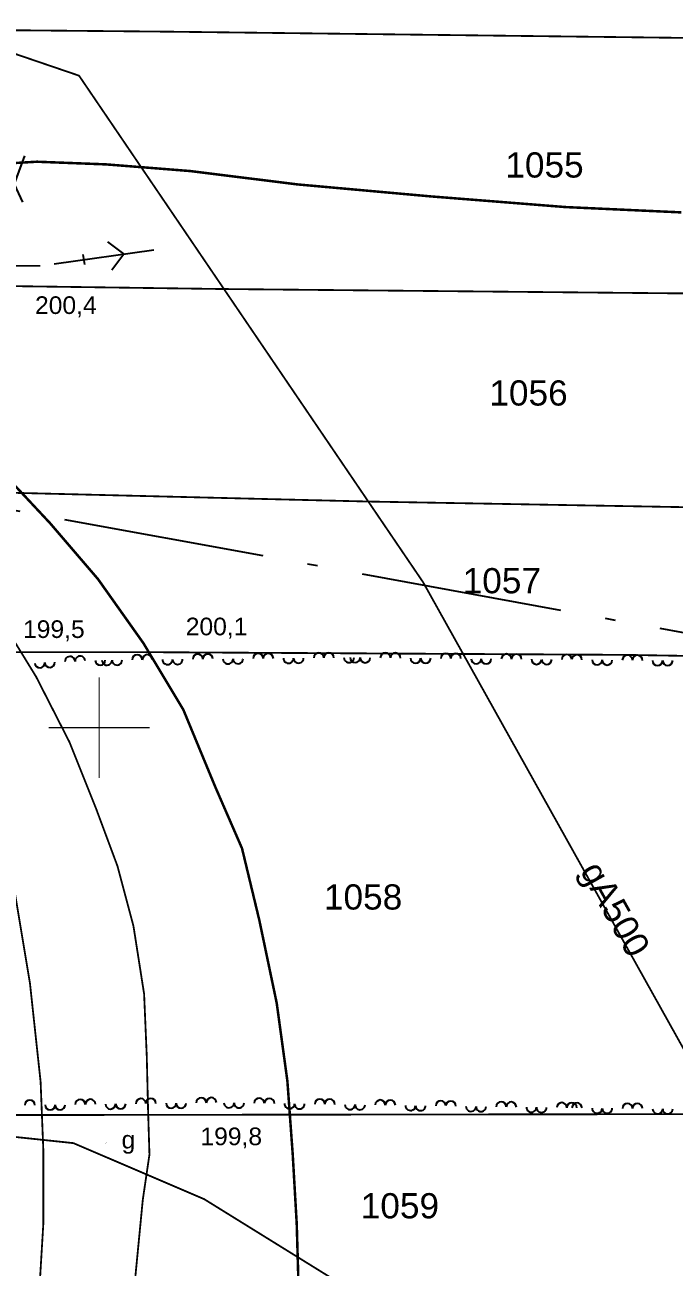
# Model space of a CAD drawing. Extents: x 7572697 to 7573818, y 5546684 to 5547005.
# Drawn here: x 7573046.3 to 7573078.5, y 5546873.2 to 5546934.9 of the extents above; entities that cross this region are included whole.
import ezdxf
from ezdxf.enums import TextEntityAlignment as Align

# ---------------------------------------------------------------- set-up
doc = ezdxf.new("R2010")
doc.units = 0
doc.header["$MEASUREMENT"] = 0
doc.linetypes.add('15', pattern=[3, 2, -0.45, 0.1, -0.45])
doc.linetypes.add('2', pattern=[1, 0.5, -0.5])
doc.styles.add('STYL_ARIAL', font='Arial', dxfattribs={"oblique": 0.1})

# ---------------------------------------------------------------- blocks, each defined once
blk = doc.blocks.new('517')
at = {"color": 0}
for p, q in [((4.25, 0), (3.55, 0.7)), ((0.75, 0), (5.75, 0)), ((2.25, -0.25), (2.25, 0.25)), ((3.55, -0.7), (4.25, 0))]:
    blk.add_line(p, q, dxfattribs=at)

msp = doc.modelspace()

# ---------------------------------------------------------------- linework, layer by layer
at = {"color": 0, "const_width": 0.09}
for points in [[(7573114.8488, 5546934.1509), (7573098.6375, 5546934.0641), (7573080.7781, 5546934.1964), (7573053.3805, 5546934.5271), (7573038.9475, 5546934.6594), (7573013.746, 5546934.5271), (7573009.3803, 5546946.3011), (7573025.5861, 5546948.2855), (7573035.3756, 5546948.4839), (7573049.9939, 5546948.2193), (7573057.1376, 5546947.9547), (7573063.6067, 5546948.087)], [(7573113.1234, 5546921.1657), (7573097.5791, 5546921.3641), (7573055.9999, 5546921.761), (7573041.6463, 5546921.9594), (7573037.1351, 5546922.0256), (7573018.482, 5546920.3058), (7573013.7195, 5546934.5933)], [(7573046.8963, 5546922.8895), (7573046.8932, 5546922.8937), (7573046.8904, 5546922.8981), (7573046.8877, 5546922.9026), (7573046.8851, 5546922.9072), (7573046.8827, 5546922.9118), (7573046.8805, 5546922.9166), (7573046.8784, 5546922.9214), (7573046.8765, 5546922.9262), (7573046.8748, 5546922.9312), (7573046.8732, 5546922.9362), (7573046.8719, 5546922.9412), (7573046.8707, 5546922.9463), (7573046.8696, 5546922.9515), (7573046.8688, 5546922.9566), (7573046.8681, 5546922.9618), (7573046.8677, 5546922.9671), (7573046.8674, 5546922.9723), (7573046.8673, 5546922.9775), (7573046.8673, 5546922.9828), (7573046.8676, 5546922.988), (7573046.868, 5546922.9932), (7573046.8686, 5546922.9984), (7573046.8694, 5546923.0036), (7573046.8704, 5546923.0087), (7573046.8716, 5546923.0138), (7573046.8729, 5546923.0189), (7573046.8744, 5546923.0239), (7573046.8761, 5546923.0289), (7573046.878, 5546923.0337), (7573046.88, 5546923.0386), (7573046.8822, 5546923.0433), (7573046.8846, 5546923.048), (7573046.8871, 5546923.0526), (7573046.8898, 5546923.0571), (7573046.8926, 5546923.0615), (7573046.8956, 5546923.0658), (7573046.8987, 5546923.07), (7573046.902, 5546923.0741), (7573046.9054, 5546923.078), (7573046.909, 5546923.0819), (7573046.9127, 5546923.0856), (7573046.9165, 5546923.0892), (7573046.9204, 5546923.0926), (7573046.9245, 5546923.0959), (7573046.9286, 5546923.0991), (7573046.9329, 5546923.1021), (7573046.9373, 5546923.105), (7573046.9418, 5546923.1077), (7573046.9463, 5546923.1103), (7573046.951, 5546923.1127), (7573046.9557, 5546923.1149), (7573046.9605, 5546923.117), (7573046.9654, 5546923.1188), (7573046.9704, 5546923.1206), (7573046.9754, 5546923.1221), (7573046.9804, 5546923.1235), (7573046.9855, 5546923.1247), (7573046.9906, 5546923.1257), (7573046.9958, 5546923.1266), (7573047.001, 5546923.1272), (7573047.0062, 5546923.1277), (7573047.0115, 5546923.128), (7573047.0167, 5546923.1281), (7573047.0219, 5546923.128), (7573047.0272, 5546923.1278), (7573047.0324, 5546923.1273), (7573047.0376, 5546923.1267), (7573047.0427, 5546923.1259), (7573047.0479, 5546923.1249), (7573047.053, 5546923.1238), (7573047.0581, 5546923.1224), (7573047.0631, 5546923.1209), (7573047.068, 5546923.1192), (7573047.0729, 5546923.1174), (7573047.0777, 5546923.1154), (7573047.0825, 5546923.1132), (7573047.0872, 5546923.1108), (7573047.0918, 5546923.1083), (7573047.0963, 5546923.1056), (7573047.1007, 5546923.1028), (7573047.105, 5546923.0998), (7573047.1092, 5546923.0967), (7573047.1132, 5546923.0934), (7573047.1172, 5546923.09), (7573047.121, 5546923.0864), (7573047.1248, 5546923.0827), (7573047.1283, 5546923.0789), (7573047.1318, 5546923.075), (7573047.1351, 5546923.0709), (7573047.1383, 5546923.0667), (7573047.1413, 5546923.0625), (7573047.1442, 5546923.0581), (7573047.1469, 5546923.0536), (7573047.1494, 5546923.049), (7573047.1518, 5546923.0444), (7573047.1541, 5546923.0396), (7573047.1561, 5546923.0348), (7573047.158, 5546923.0299), (7573047.1597, 5546923.025), (7573047.1613, 5546923.02), (7573047.1627, 5546923.0149), (7573047.1639, 5546923.0098), (7573047.1649, 5546923.0047), (7573047.1657, 5546922.9995), (7573047.1664, 5546922.9943), (7573047.1669, 5546922.9891), (7573047.1672, 5546922.9839), (7573047.1673, 5546922.9787), (7573047.1672, 5546922.9734), (7573047.1669, 5546922.9682), (7573047.1665, 5546922.963), (7573047.1659, 5546922.9578), (7573047.1651, 5546922.9526), (7573047.1641, 5546922.9475), (7573047.1629, 5546922.9424), (7573047.1616, 5546922.9373), (7573047.1601, 5546922.9323), (7573047.1584, 5546922.9273), (7573047.1566, 5546922.9224), (7573047.1545, 5546922.9176), (7573047.1523, 5546922.9129), (7573047.15, 5546922.9082), (7573047.1475, 5546922.9036), (7573047.1448, 5546922.8991), (7573047.1419, 5546922.8947), (7573047.139, 5546922.8904), (7573047.1358, 5546922.8862), (7573047.1325, 5546922.8821), (7573047.1291, 5546922.8782), (7573047.1256, 5546922.8743), (7573047.1219, 5546922.8706), (7573047.1181, 5546922.867), (7573047.1141, 5546922.8636), (7573047.1101, 5546922.8602), (7573047.1059, 5546922.8571), (7573047.1016, 5546922.8541), (7573047.0972, 5546922.8512), (7573047.0928, 5546922.8485), (7573047.0882, 5546922.8459), (7573047.0835, 5546922.8435), (7573047.0788, 5546922.8413), (7573047.074, 5546922.8392), (7573047.0691, 5546922.8373), (7573047.0642, 5546922.8356), (7573047.0592, 5546922.8341), (7573047.0541, 5546922.8327), (7573047.049, 5546922.8315), (7573047.0439, 5546922.8305), (7573047.0387, 5546922.8296), (7573047.0335, 5546922.829), (7573047.0283, 5546922.8285), (7573047.0231, 5546922.8282), (7573047.0178, 5546922.8281), (7573047.0126, 5546922.8282), (7573047.0074, 5546922.8284), (7573047.0022, 5546922.8289), (7573046.997, 5546922.8295), (7573046.9918, 5546922.8303), (7573046.9866, 5546922.8313), (7573046.9815, 5546922.8324), (7573046.9765, 5546922.8337), (7573046.9715, 5546922.8353), (7573046.9665, 5546922.8369), (7573046.9616, 5546922.8388), (7573046.9568, 5546922.8408), (7573046.952, 5546922.843), (7573046.9474, 5546922.8454), (7573046.9428, 5546922.8479), (7573046.9383, 5546922.8506), (7573046.9339, 5546922.8534), (7573046.9296, 5546922.8564), (7573046.9254, 5546922.8595), (7573046.9213, 5546922.8628), (7573046.9173, 5546922.8662), (7573046.9135, 5546922.8698), (7573046.9098, 5546922.8735), (7573046.9062, 5546922.8773), (7573046.9027, 5546922.8812), (7573046.8963, 5546922.8895)], [(7573047.1357, 5546922.3698), (7573047.1347, 5546922.3712), (7573047.1337, 5546922.3727), (7573047.1328, 5546922.3742), (7573047.132, 5546922.3757), (7573047.1312, 5546922.3772), (7573047.1304, 5546922.3788), (7573047.1297, 5546922.3804), (7573047.1291, 5546922.382), (7573047.1285, 5546922.3837), (7573047.128, 5546922.3854), (7573047.1276, 5546922.387), (7573047.1272, 5546922.3887), (7573047.1268, 5546922.3904), (7573047.1265, 5546922.3922), (7573047.1263, 5546922.3939), (7573047.1262, 5546922.3956), (7573047.1261, 5546922.3974), (7573047.126, 5546922.3991), (7573047.1261, 5546922.4009), (7573047.1261, 5546922.4026), (7573047.1263, 5546922.4044), (7573047.1265, 5546922.4061), (7573047.1268, 5546922.4078), (7573047.1271, 5546922.4095), (7573047.1275, 5546922.4112), (7573047.1279, 5546922.4129), (7573047.1284, 5546922.4146), (7573047.129, 5546922.4162), (7573047.1296, 5546922.4179), (7573047.1303, 5546922.4195), (7573047.131, 5546922.4211), (7573047.1318, 5546922.4226), (7573047.1326, 5546922.4242), (7573047.1335, 5546922.4257), (7573047.1345, 5546922.4271), (7573047.1355, 5546922.4286), (7573047.1365, 5546922.4299), (7573047.1376, 5546922.4313), (7573047.1387, 5546922.4326), (7573047.1399, 5546922.4339), (7573047.1412, 5546922.4352), (7573047.1424, 5546922.4363), (7573047.1437, 5546922.4375), (7573047.1451, 5546922.4386), (7573047.1465, 5546922.4397), (7573047.1479, 5546922.4407), (7573047.1494, 5546922.4416), (7573047.1509, 5546922.4425), (7573047.1524, 5546922.4434), (7573047.1539, 5546922.4442), (7573047.1555, 5546922.4449), (7573047.1571, 5546922.4456), (7573047.1587, 5546922.4462), (7573047.1604, 5546922.4468), (7573047.1621, 5546922.4473), (7573047.1637, 5546922.4478), (7573047.1654, 5546922.4482), (7573047.1672, 5546922.4485), (7573047.1689, 5546922.4488), (7573047.1706, 5546922.449), (7573047.1723, 5546922.4492), (7573047.1741, 5546922.4493), (7573047.1758, 5546922.4493), (7573047.1776, 5546922.4493), (7573047.1793, 5546922.4492), (7573047.1811, 5546922.4491), (7573047.1828, 5546922.4489), (7573047.1845, 5546922.4486), (7573047.1862, 5546922.4483), (7573047.1879, 5546922.4479), (7573047.1896, 5546922.4474), (7573047.1913, 5546922.4469), (7573047.1929, 5546922.4464), (7573047.1946, 5546922.4457), (7573047.1962, 5546922.4451), (7573047.1978, 5546922.4443), (7573047.1993, 5546922.4436), (7573047.2009, 5546922.4427), (7573047.2024, 5546922.4418), (7573047.2038, 5546922.4409), (7573047.2053, 5546922.4399), (7573047.2067, 5546922.4388), (7573047.208, 5546922.4377), (7573047.2093, 5546922.4366), (7573047.2106, 5546922.4354), (7573047.2119, 5546922.4342), (7573047.2131, 5546922.4329), (7573047.2142, 5546922.4316), (7573047.2153, 5546922.4303), (7573047.2164, 5546922.4289), (7573047.2174, 5546922.4274), (7573047.2183, 5546922.426), (7573047.2192, 5546922.4245), (7573047.2201, 5546922.423), (7573047.2209, 5546922.4214), (7573047.2216, 5546922.4198), (7573047.2223, 5546922.4182), (7573047.2229, 5546922.4166), (7573047.2235, 5546922.415), (7573047.224, 5546922.4133), (7573047.2245, 5546922.4116), (7573047.2249, 5546922.4099), (7573047.2252, 5546922.4082), (7573047.2255, 5546922.4065), (7573047.2257, 5546922.4047), (7573047.2259, 5546922.403), (7573047.226, 5546922.4013), (7573047.226, 5546922.3995), (7573047.226, 5546922.3978), (7573047.2259, 5546922.396), (7573047.2258, 5546922.3943), (7573047.2256, 5546922.3926), (7573047.2253, 5546922.3908), (7573047.225, 5546922.3891), (7573047.2246, 5546922.3874), (7573047.2241, 5546922.3857), (7573047.2236, 5546922.3841), (7573047.2231, 5546922.3824), (7573047.2225, 5546922.3808), (7573047.2218, 5546922.3792), (7573047.2211, 5546922.3776), (7573047.2203, 5546922.376), (7573047.2194, 5546922.3745), (7573047.2185, 5546922.373), (7573047.2176, 5546922.3715), (7573047.2166, 5546922.3701), (7573047.2155, 5546922.3687), (7573047.2145, 5546922.3673), (7573047.2133, 5546922.366), (7573047.2121, 5546922.3647), (7573047.2109, 5546922.3635), (7573047.2096, 5546922.3623), (7573047.2083, 5546922.3611), (7573047.207, 5546922.36), (7573047.2056, 5546922.359), (7573047.2041, 5546922.358), (7573047.2027, 5546922.357), (7573047.2012, 5546922.3561), (7573047.1997, 5546922.3553), (7573047.1981, 5546922.3545), (7573047.1965, 5546922.3537), (7573047.1949, 5546922.353), (7573047.1933, 5546922.3524), (7573047.1917, 5546922.3518), (7573047.19, 5546922.3513), (7573047.1883, 5546922.3509), (7573047.1866, 5546922.3505), (7573047.1849, 5546922.3501), (7573047.1832, 5546922.3498), (7573047.1814, 5546922.3496), (7573047.1797, 5546922.3495), (7573047.178, 5546922.3494), (7573047.1762, 5546922.3493), (7573047.1745, 5546922.3493), (7573047.1727, 5546922.3494), (7573047.171, 5546922.3496), (7573047.1693, 5546922.3498), (7573047.1675, 5546922.35), (7573047.1658, 5546922.3504), (7573047.1641, 5546922.3508), (7573047.1624, 5546922.3512), (7573047.1608, 5546922.3517), (7573047.1591, 5546922.3523), (7573047.1575, 5546922.3529), (7573047.1559, 5546922.3536), (7573047.1543, 5546922.3543), (7573047.1527, 5546922.3551), (7573047.1512, 5546922.3559), (7573047.1497, 5546922.3568), (7573047.1482, 5546922.3578), (7573047.1468, 5546922.3588), (7573047.1454, 5546922.3598), (7573047.144, 5546922.3609), (7573047.1427, 5546922.362), (7573047.1414, 5546922.3632), (7573047.1402, 5546922.3644), (7573047.139, 5546922.3657), (7573047.1379, 5546922.367), (7573047.1357, 5546922.3698)], [(7573018.482, 5546920.3058), (7573020.2679, 5546911.1512), (7573039.1195, 5546911.8127), (7573063.3024, 5546911.2174), (7573089.2977, 5546910.7543), (7573102.8576, 5546910.6221), (7573110.1998, 5546910.4633)], [(7573020.2282, 5546911.2438), (7573022.2787, 5546902.711), (7573024.9907, 5546880.6183), (7573042.9162, 5546880.777), (7573091.8376, 5546880.8432)], [(7573108.1625, 5546903.0814), (7573076.0024, 5546903.6106), (7573052.5868, 5546903.7429), (7573042.9295, 5546903.7429), (7573040.6012, 5546903.809), (7573022.7418, 5546902.6846)], [(7573055.1526, 5546881.0948), (7573055.1516, 5546881.0962), (7573055.1506, 5546881.0977), (7573055.1497, 5546881.0992), (7573055.1488, 5546881.1007), (7573055.148, 5546881.1023), (7573055.1473, 5546881.1038), (7573055.1466, 5546881.1054), (7573055.146, 5546881.1071), (7573055.1454, 5546881.1087), (7573055.1449, 5546881.1104), (7573055.1444, 5546881.1121), (7573055.144, 5546881.1138), (7573055.1437, 5546881.1155), (7573055.1434, 5546881.1172), (7573055.1432, 5546881.1189), (7573055.143, 5546881.1207), (7573055.1429, 5546881.1224), (7573055.1429, 5546881.1242), (7573055.1429, 5546881.1259), (7573055.143, 5546881.1276), (7573055.1432, 5546881.1294), (7573055.1434, 5546881.1311), (7573055.1436, 5546881.1328), (7573055.144, 5546881.1346), (7573055.1443, 5546881.1363), (7573055.1448, 5546881.1379), (7573055.1453, 5546881.1396), (7573055.1458, 5546881.1413), (7573055.1465, 5546881.1429), (7573055.1471, 5546881.1445), (7573055.1479, 5546881.1461), (7573055.1487, 5546881.1476), (7573055.1495, 5546881.1492), (7573055.1504, 5546881.1507), (7573055.1513, 5546881.1521), (7573055.1523, 5546881.1536), (7573055.1534, 5546881.155), (7573055.1545, 5546881.1563), (7573055.1556, 5546881.1577), (7573055.1568, 5546881.1589), (7573055.158, 5546881.1602), (7573055.1593, 5546881.1614), (7573055.1606, 5546881.1625), (7573055.162, 5546881.1636), (7573055.1634, 5546881.1647), (7573055.1648, 5546881.1657), (7573055.1662, 5546881.1666), (7573055.1677, 5546881.1675), (7573055.1693, 5546881.1684), (7573055.1708, 5546881.1692), (7573055.1724, 5546881.1699), (7573055.174, 5546881.1706), (7573055.1756, 5546881.1713), (7573055.1773, 5546881.1718), (7573055.1789, 5546881.1724), (7573055.1806, 5546881.1728), (7573055.1823, 5546881.1732), (7573055.184, 5546881.1736), (7573055.1857, 5546881.1738), (7573055.1875, 5546881.174), (7573055.1892, 5546881.1742), (7573055.191, 5546881.1743), (7573055.1927, 5546881.1743), (7573055.1945, 5546881.1743), (7573055.1962, 5546881.1742), (7573055.1979, 5546881.1741), (7573055.1997, 5546881.1739), (7573055.2014, 5546881.1736), (7573055.2031, 5546881.1733), (7573055.2048, 5546881.1729), (7573055.2065, 5546881.1725), (7573055.2082, 5546881.172), (7573055.2098, 5546881.1714), (7573055.2115, 5546881.1708), (7573055.2131, 5546881.1701), (7573055.2146, 5546881.1694), (7573055.2162, 5546881.1686), (7573055.2177, 5546881.1677), (7573055.2192, 5546881.1668), (7573055.2207, 5546881.1659), (7573055.2221, 5546881.1649), (7573055.2235, 5546881.1639), (7573055.2249, 5546881.1628), (7573055.2262, 5546881.1616), (7573055.2275, 5546881.1604), (7573055.2287, 5546881.1592), (7573055.2299, 5546881.1579), (7573055.2311, 5546881.1566), (7573055.2322, 5546881.1553), (7573055.2332, 5546881.1539), (7573055.2342, 5546881.1525), (7573055.2352, 5546881.151), (7573055.2361, 5546881.1495), (7573055.237, 5546881.148), (7573055.2378, 5546881.1464), (7573055.2385, 5546881.1449), (7573055.2392, 5546881.1433), (7573055.2398, 5546881.1416), (7573055.2404, 5546881.14), (7573055.2409, 5546881.1383), (7573055.2414, 5546881.1366), (7573055.2418, 5546881.1349), (7573055.2421, 5546881.1332), (7573055.2424, 5546881.1315), (7573055.2426, 5546881.1298), (7573055.2428, 5546881.128), (7573055.2429, 5546881.1263), (7573055.2429, 5546881.1245), (7573055.2429, 5546881.1228), (7573055.2428, 5546881.121), (7573055.2426, 5546881.1193), (7573055.2424, 5546881.1176), (7573055.2422, 5546881.1159), (7573055.2418, 5546881.1141), (7573055.2415, 5546881.1124), (7573055.241, 5546881.1107), (7573055.2405, 5546881.1091), (7573055.2399, 5546881.1074), (7573055.2393, 5546881.1058), (7573055.2387, 5546881.1042), (7573055.2379, 5546881.1026), (7573055.2371, 5546881.101), (7573055.2363, 5546881.0995), (7573055.2354, 5546881.098), (7573055.2345, 5546881.0965), (7573055.2335, 5546881.0951), (7573055.2324, 5546881.0937), (7573055.2313, 5546881.0924), (7573055.2302, 5546881.091), (7573055.229, 5546881.0898), (7573055.2278, 5546881.0885), (7573055.2265, 5546881.0873), (7573055.2252, 5546881.0862), (7573055.2238, 5546881.0851), (7573055.2224, 5546881.084), (7573055.221, 5546881.083), (7573055.2196, 5546881.082), (7573055.2181, 5546881.0811), (7573055.2165, 5546881.0803), (7573055.215, 5546881.0795), (7573055.2134, 5546881.0787), (7573055.2118, 5546881.0781), (7573055.2102, 5546881.0774), (7573055.2085, 5546881.0769), (7573055.2069, 5546881.0763), (7573055.2052, 5546881.0759), (7573055.2035, 5546881.0755), (7573055.2018, 5546881.0751), (7573055.2, 5546881.0749), (7573055.1983, 5546881.0746), (7573055.1966, 5546881.0745), (7573055.1948, 5546881.0744), (7573055.1931, 5546881.0743), (7573055.1913, 5546881.0744), (7573055.1896, 5546881.0745), (7573055.1879, 5546881.0746), (7573055.1861, 5546881.0748), (7573055.1844, 5546881.0751), (7573055.1827, 5546881.0754), (7573055.181, 5546881.0758), (7573055.1793, 5546881.0762), (7573055.1776, 5546881.0767), (7573055.176, 5546881.0773), (7573055.1743, 5546881.0779), (7573055.1727, 5546881.0786), (7573055.1712, 5546881.0793), (7573055.1696, 5546881.0801), (7573055.1681, 5546881.0809), (7573055.1666, 5546881.0818), (7573055.1651, 5546881.0828), (7573055.1637, 5546881.0838), (7573055.1623, 5546881.0848), (7573055.1609, 5546881.0859), (7573055.1596, 5546881.0871), (7573055.1583, 5546881.0882), (7573055.1571, 5546881.0895), (7573055.1559, 5546881.0907), (7573055.1547, 5546881.0921), (7573055.1526, 5546881.0948)], [(7573050.3292, 5546879.3986), (7573050.3262, 5546879.4029), (7573050.3233, 5546879.4073), (7573050.3206, 5546879.4117), (7573050.3181, 5546879.4163), (7573050.3157, 5546879.421), (7573050.3134, 5546879.4257), (7573050.3114, 5546879.4305), (7573050.3095, 5546879.4354), (7573050.3078, 5546879.4403), (7573050.3062, 5546879.4453), (7573050.3048, 5546879.4504), (7573050.3036, 5546879.4555), (7573050.3026, 5546879.4606), (7573050.3018, 5546879.4658), (7573050.3011, 5546879.471), (7573050.3006, 5546879.4762), (7573050.3003, 5546879.4814), (7573050.3002, 5546879.4867), (7573050.3003, 5546879.4919), (7573050.3006, 5546879.4971), (7573050.301, 5546879.5023), (7573050.3016, 5546879.5075), (7573050.3024, 5546879.5127), (7573050.3034, 5546879.5179), (7573050.3045, 5546879.523), (7573050.3059, 5546879.528), (7573050.3074, 5546879.533), (7573050.3091, 5546879.538), (7573050.3109, 5546879.5429), (7573050.313, 5546879.5477), (7573050.3152, 5546879.5525), (7573050.3175, 5546879.5571), (7573050.32, 5546879.5617), (7573050.3227, 5546879.5662), (7573050.3256, 5546879.5706), (7573050.3285, 5546879.5749), (7573050.3317, 5546879.5791), (7573050.335, 5546879.5832), (7573050.3384, 5546879.5872), (7573050.3419, 5546879.591), (7573050.3456, 5546879.5947), (7573050.3494, 5546879.5983), (7573050.3534, 5546879.6018), (7573050.3574, 5546879.6051), (7573050.3616, 5546879.6082), (7573050.3659, 5546879.6113), (7573050.3703, 5546879.6141), (7573050.3747, 5546879.6168), (7573050.3793, 5546879.6194), (7573050.384, 5546879.6218), (7573050.3887, 5546879.624), (7573050.3935, 5546879.6261), (7573050.3984, 5546879.628), (7573050.4033, 5546879.6297), (7573050.4083, 5546879.6313), (7573050.4134, 5546879.6326), (7573050.4185, 5546879.6338), (7573050.4236, 5546879.6349), (7573050.4288, 5546879.6357), (7573050.434, 5546879.6364), (7573050.4392, 5546879.6368), (7573050.4444, 5546879.6371), (7573050.4497, 5546879.6372), (7573050.4549, 5546879.6372), (7573050.4601, 5546879.6369), (7573050.4653, 5546879.6365), (7573050.4705, 5546879.6359), (7573050.4757, 5546879.6351), (7573050.4809, 5546879.6341), (7573050.486, 5546879.6329), (7573050.491, 5546879.6316), (7573050.496, 5546879.6301), (7573050.501, 5546879.6284), (7573050.5059, 5546879.6265), (7573050.5107, 5546879.6245), (7573050.5155, 5546879.6223), (7573050.5201, 5546879.6199), (7573050.5247, 5546879.6174), (7573050.5292, 5546879.6147), (7573050.5336, 5546879.6119), (7573050.5379, 5546879.6089), (7573050.5421, 5546879.6058), (7573050.5462, 5546879.6025), (7573050.5502, 5546879.5991), (7573050.554, 5546879.5955), (7573050.5577, 5546879.5918), (7573050.5613, 5546879.588), (7573050.5648, 5546879.5841), (7573050.5681, 5546879.58), (7573050.5712, 5546879.5759), (7573050.5743, 5546879.5716), (7573050.5771, 5546879.5672), (7573050.5798, 5546879.5627), (7573050.5824, 5546879.5582), (7573050.5848, 5546879.5535), (7573050.587, 5546879.5488), (7573050.5891, 5546879.544), (7573050.591, 5546879.5391), (7573050.5927, 5546879.5341), (7573050.5943, 5546879.5291), (7573050.5956, 5546879.5241), (7573050.5968, 5546879.519), (7573050.5979, 5546879.5139), (7573050.5987, 5546879.5087), (7573050.5993, 5546879.5035), (7573050.5998, 5546879.4983), (7573050.6001, 5546879.493), (7573050.6002, 5546879.4878), (7573050.6002, 5546879.4826), (7573050.5999, 5546879.4773), (7573050.5995, 5546879.4721), (7573050.5989, 5546879.4669), (7573050.5981, 5546879.4618), (7573050.5971, 5546879.4566), (7573050.5959, 5546879.4515), (7573050.5946, 5546879.4464), (7573050.5931, 5546879.4414), (7573050.5914, 5546879.4365), (7573050.5895, 5546879.4316), (7573050.5875, 5546879.4268), (7573050.5853, 5546879.422), (7573050.5829, 5546879.4173), (7573050.5804, 5546879.4127), (7573050.5777, 5546879.4082), (7573050.5749, 5546879.4038), (7573050.5719, 5546879.3995), (7573050.5688, 5546879.3953), (7573050.5655, 5546879.3913), (7573050.5621, 5546879.3873), (7573050.5585, 5546879.3835), (7573050.5548, 5546879.3797), (7573050.551, 5546879.3762), (7573050.5471, 5546879.3727), (7573050.543, 5546879.3694), (7573050.5389, 5546879.3662), (7573050.5346, 5546879.3632), (7573050.5302, 5546879.3603), (7573050.5257, 5546879.3576), (7573050.5212, 5546879.3551), (7573050.5165, 5546879.3527), (7573050.5118, 5546879.3504), (7573050.507, 5546879.3484), (7573050.5021, 5546879.3465), (7573050.4971, 5546879.3448), (7573050.4921, 5546879.3432), (7573050.4871, 5546879.3418), (7573050.482, 5546879.3406), (7573050.4768, 5546879.3396), (7573050.4717, 5546879.3388), (7573050.4665, 5546879.3381), (7573050.4613, 5546879.3376), (7573050.456, 5546879.3373), (7573050.4508, 5546879.3372), (7573050.4456, 5546879.3373), (7573050.4403, 5546879.3376), (7573050.4351, 5546879.338), (7573050.4299, 5546879.3386), (7573050.4248, 5546879.3394), (7573050.4196, 5546879.3404), (7573050.4145, 5546879.3416), (7573050.4094, 5546879.3429), (7573050.4044, 5546879.3444), (7573050.3995, 5546879.3461), (7573050.3946, 5546879.3479), (7573050.3897, 5546879.35), (7573050.385, 5546879.3522), (7573050.3803, 5546879.3545), (7573050.3757, 5546879.357), (7573050.3712, 5546879.3597), (7573050.3668, 5546879.3626), (7573050.3625, 5546879.3655), (7573050.3583, 5546879.3687), (7573050.3543, 5546879.372), (7573050.3503, 5546879.3754), (7573050.3464, 5546879.3789), (7573050.3427, 5546879.3826), (7573050.3391, 5546879.3864), (7573050.3357, 5546879.3904), (7573050.3292, 5546879.3986)]]:
    msp.add_lwpolyline(points, dxfattribs=at)
at = {"linetype": '15', "ltscale": 5}
msp.add_lwpolyline([(7572871.2254, 5546942.7273), (7573108.622, 5546899.293)], dxfattribs=at)
at = {"color": 2, "const_width": 0.09}
for points in [[(7572999.3923, 5546936.0485), (7573037.7569, 5546936.1808), (7573049.0016, 5546932.3443), (7573066.0673, 5546907.2089), (7573080.659, 5546881.0549), (7573087.009, 5546869.9424), (7573091.3085, 5546861.5419), (7573096.6002, 5546850.866)], [(7573082.8418, 5546859.3988), (7573069.4142, 5546867.7993), (7573055.2061, 5546876.6099), (7573048.7238, 5546879.388), (7573037.479, 5546880.5786), (7573023.7075, 5546881.3724), (7572999.3658, 5546883.1583), (7572982.1547, 5546884.5474), (7572980.5672, 5546884.7458), (7572967.1396, 5546886.9948), (7572936.3686, 5546889.5745), (7572913.4689, 5546892.0219), (7572888.3997, 5546894.337), (7572845.6563, 5546898.4777), (7572835.3904, 5546900.5944), (7572831.7524, 5546903.7694), (7572805.0957, 5546927.3437), (7572800.9284, 5546931.9409), (7572850.4717, 5546932.2385)]]:
    msp.add_lwpolyline(points, dxfattribs=at)
at = {"color": 37}
for points, const_width in [([(7573044.6625, 5546927.9424), (7573046.9115, 5546928.0747), (7573050.351, 5546927.9424), (7573054.5182, 5546927.6117), (7573059.8231, 5546926.9502), (7573066.4377, 5546926.3549), (7573073.1184, 5546925.8257), (7573078.8731, 5546925.5611)], 0.125), ([(7573059.929, 5546870.8321), (7573059.7967, 5546875.3962), (7573059.5982, 5546878.8357), (7573059.3336, 5546882.4738), (7573058.8045, 5546886.3367), (7573057.9446, 5546890.4377), (7573057.0847, 5546894.0096), (7573055.7618, 5546897.0523), (7573054.1743, 5546900.8888), (7573052.1899, 5546904.196), (7573049.9409, 5546907.371), (7573047.5597, 5546910.1492), (7573045.8531, 5546911.9748)], 0.125), ([(7573045.0858, 5546905.4395), (7573046.8717, 5546902.5291), (7573048.5254, 5546899.288), (7573049.8483, 5546895.9807), (7573050.9066, 5546893.1364), (7573051.7004, 5546890.1598), (7573052.2295, 5546886.7864), (7573052.3618, 5546883.6776), (7573052.428, 5546880.9391), (7573052.4941, 5546878.8225), (7573052.1634, 5546876.5735), (7573051.7665, 5546872.4725)], 0.09), ([(7573047.0305, 5546872.0359), (7573047.2289, 5546875.3432), (7573047.2289, 5546879.1135), (7573047.0966, 5546882.434), (7573046.5675, 5546887.3288), (7573045.8399, 5546891.6944)], 0.09)]:
    msp.add_lwpolyline(points, dxfattribs=dict(at, const_width=const_width))
at = {"color": 0, "linetype": '2', "const_width": 0.09}
msp.add_lwpolyline([(7573041.5933, 5546922.9119), (7573047.0834, 5546922.9119)], dxfattribs=at)
at = {"color": 1, "const_width": 0.065}
for points in [[(7573050, 5546897.5), (7573050, 5546902.5)], [(7573050, 5546897.5), (7573050, 5546902.5)], [(7573047.5, 5546900), (7573052.5, 5546900)], [(7573047.5, 5546900), (7573052.5, 5546900)]]:
    msp.add_lwpolyline(points, dxfattribs=at)
at = {"color": 0}
for centre, start, end in [((7573047.5567, 5546903.2362), 182.43682, 2.43682), ((7573048.5558, 5546903.2787), 2.43682, 182.43682), ((7573049.0553, 5546903.3), 2.43682, 182.43682), ((7573050.0544, 5546903.3425), 182.43682, 2.43681), ((7573050.3893, 5546903.3488), 180.6161, 0.6161), ((7573050.8893, 5546903.3542), 180.6161, 0.6161), ((7573051.8892, 5546903.3649), 0.6161, 180.6161), ((7573052.3892, 5546903.3703), 0.6161, 180.6161), ((7573053.3891, 5546903.381), 180.6161, 0.6161), ((7573053.8891, 5546903.3864), 180.6161, 0.6161), ((7573054.889, 5546903.3972), 0.6161, 180.6161), ((7573055.389, 5546903.4026), 0.6161, 180.6161), ((7573056.3889, 5546903.4133), 180.6161, 0.6161), ((7573056.8889, 5546903.4187), 180.6161, 0.6161), ((7573057.8889, 5546903.4294), 0.6161, 180.6161), ((7573058.3888, 5546903.4348), 0.6161, 180.6161), ((7573059.3888, 5546903.4456), 180.6161, 0.6161), ((7573059.8887, 5546903.4509), 180.6161, 0.6161), ((7573060.8887, 5546903.4617), 0.6161, 180.6161), ((7573061.3886, 5546903.4671), 0.6161, 180.6161), ((7573062.3886, 5546903.4778), 180.6161, 0.6161), ((7573062.6924, 5546903.476), 179.44747, 359.44747), ((7573063.1924, 5546903.4712), 179.44747, 359.44747), ((7573064.1923, 5546903.4615), 359.44747, 179.44747), ((7573064.6923, 5546903.4567), 359.44747, 179.44747), ((7573065.6922, 5546903.4471), 179.44747, 359.44747), ((7573066.1922, 5546903.4422), 179.44747, 359.44747), ((7573067.1922, 5546903.4326), 359.44747, 179.44747), ((7573067.6922, 5546903.4278), 359.44747, 179.44747), ((7573068.6921, 5546903.4181), 179.44747, 359.44747), ((7573069.1921, 5546903.4133), 179.44747, 359.44747), ((7573070.192, 5546903.4037), 359.44747, 179.44747), ((7573070.692, 5546903.3988), 359.44747, 179.44747), ((7573071.692, 5546903.3892), 179.44747, 359.44747), ((7573072.1919, 5546903.3844), 179.44747, 359.44747), ((7573073.1919, 5546903.3747), 359.44747, 179.44747), ((7573073.6919, 5546903.3699), 359.44747, 179.44747), ((7573074.6918, 5546903.3603), 179.44747, 359.44747), ((7573075.1918, 5546903.3554), 179.44747, 359.44747), ((7573076.1918, 5546903.3458), 359.44747, 179.44747), ((7573076.6917, 5546903.341), 359.44747, 179.44747), ((7573077.6917, 5546903.3313), 179.44747, 359.44747), ((7573078.1917, 5546903.3265), 179.44747, 359.44747), ((7573047.0571, 5546903.2149), 182.43682, 2.43682), ((7573046.5656, 5546881.2716), 0.78827, 180.78827), ((7573047.5655, 5546881.2854), 180.78827, 0.78827), ((7573048.0654, 5546881.2923), 180.78827, 0.78827), ((7573049.0653, 5546881.306), 0.78827, 180.78827), ((7573049.5653, 5546881.3129), 0.78827, 180.78827), ((7573050.5652, 5546881.3267), 180.78827, 0.78827), ((7573051.0651, 5546881.3336), 180.78827, 0.78827), ((7573052.0651, 5546881.3473), 0.78827, 180.78827), ((7573052.565, 5546881.3542), 0.78827, 180.78827), ((7573053.5649, 5546881.3679), 180.78827, 0.78827), ((7573054.0649, 5546881.3748), 180.78827, 0.78827), ((7573055.0648, 5546881.3886), 0.78827, 180.78827), ((7573055.5647, 5546881.3955), 0.78827, 180.78827), ((7573056.4392, 5546881.3897), 179.15181, 359.15181), ((7573056.9391, 5546881.3823), 179.15181, 359.15181), ((7573057.939, 5546881.3674), 359.15181, 179.15181), ((7573058.439, 5546881.36), 359.15181, 179.15181), ((7573059.4389, 5546881.3452), 179.15181, 359.15181), ((7573059.9388, 5546881.3378), 179.15181, 359.15181), ((7573060.9387, 5546881.323), 359.15181, 179.15181), ((7573061.4386, 5546881.3156), 359.15181, 179.15181), ((7573062.4385, 5546881.3008), 179.15181, 359.15181), ((7573062.9385, 5546881.2934), 179.15181, 359.15181), ((7573063.9384, 5546881.2786), 359.15181, 179.15181), ((7573064.4383, 5546881.2712), 359.15181, 179.15181), ((7573065.4382, 5546881.2564), 179.15181, 359.15181), ((7573065.9381, 5546881.249), 179.15181, 359.15181), ((7573066.938, 5546881.2342), 359.15181, 179.15181), ((7573067.438, 5546881.2268), 359.15181, 179.15181), ((7573068.4379, 5546881.212), 179.15181, 359.15181), ((7573068.9378, 5546881.2046), 179.15181, 359.15181), ((7573069.9377, 5546881.1898), 359.15181, 179.15181), ((7573070.4377, 5546881.1824), 359.15181, 179.15181), ((7573071.4375, 5546881.1676), 179.15181, 359.15181), ((7573071.9375, 5546881.1602), 179.15181, 359.15181), ((7573072.9374, 5546881.1454), 359.15181, 179.15181), ((7573073.4373, 5546881.138), 359.15181, 179.15181), ((7573073.6946, 5546881.1342), 359.37736, 179.37734), ((7573074.6945, 5546881.1234), 179.37736, 359.37736), ((7573075.1945, 5546881.1179), 179.37736, 359.37736), ((7573076.1944, 5546881.1071), 359.37736, 179.37736), ((7573076.6944, 5546881.1016), 359.37736, 179.37736), ((7573077.6943, 5546881.0908), 179.37736, 359.37736), ((7573078.1943, 5546881.0853), 179.37736, 359.37736)]:
    msp.add_arc(centre, 0.25, start, end, dxfattribs=at)

# ---------------------------------------------------------------- block references
for p, rotation in [((7573044.31, 5546922.98), 69.52822), ((7573047.02, 5546922.91), 7.98682)]:
    msp.add_blockref('517', p, dxfattribs=dict(at, rotation=rotation))

# ---------------------------------------------------------------- texts
at = {"color": 0, "style": 'STYL_ARIAL'}
for s, height, p in [('1055', 1.25, (7573070.1418, 5546928.5393)), ('200,4', 0.875, (7573046.8188, 5546921.3968)), ('1056', 1.25, (7573069.3481, 5546917.2284)), ('1057', 1.25, (7573068.0252, 5546907.9151)), ('199,5', 0.875, (7573046.2235, 5546905.3234)), ('200,1', 0.875, (7573054.2933, 5546905.4556)), ('1058', 1.25, (7573061.146, 5546892.2253)), ('199,8', 0.875, (7573055.0209, 5546880.1614)), ('g', 0.875, (7573051.1117, 5546879.9961)), ('1059', 1.25, (7573062.9717, 5546876.906))]:
    msp.add_text(s, height=height, dxfattribs=at).set_placement(p, align=Align.TOP_LEFT)
msp.add_text('gA500', height=1.25, rotation=299.2914, dxfattribs=at).set_placement((7573074.9096, 5546893.5094), align=Align.TOP_LEFT)

doc.saveas('drawing.dxf')
